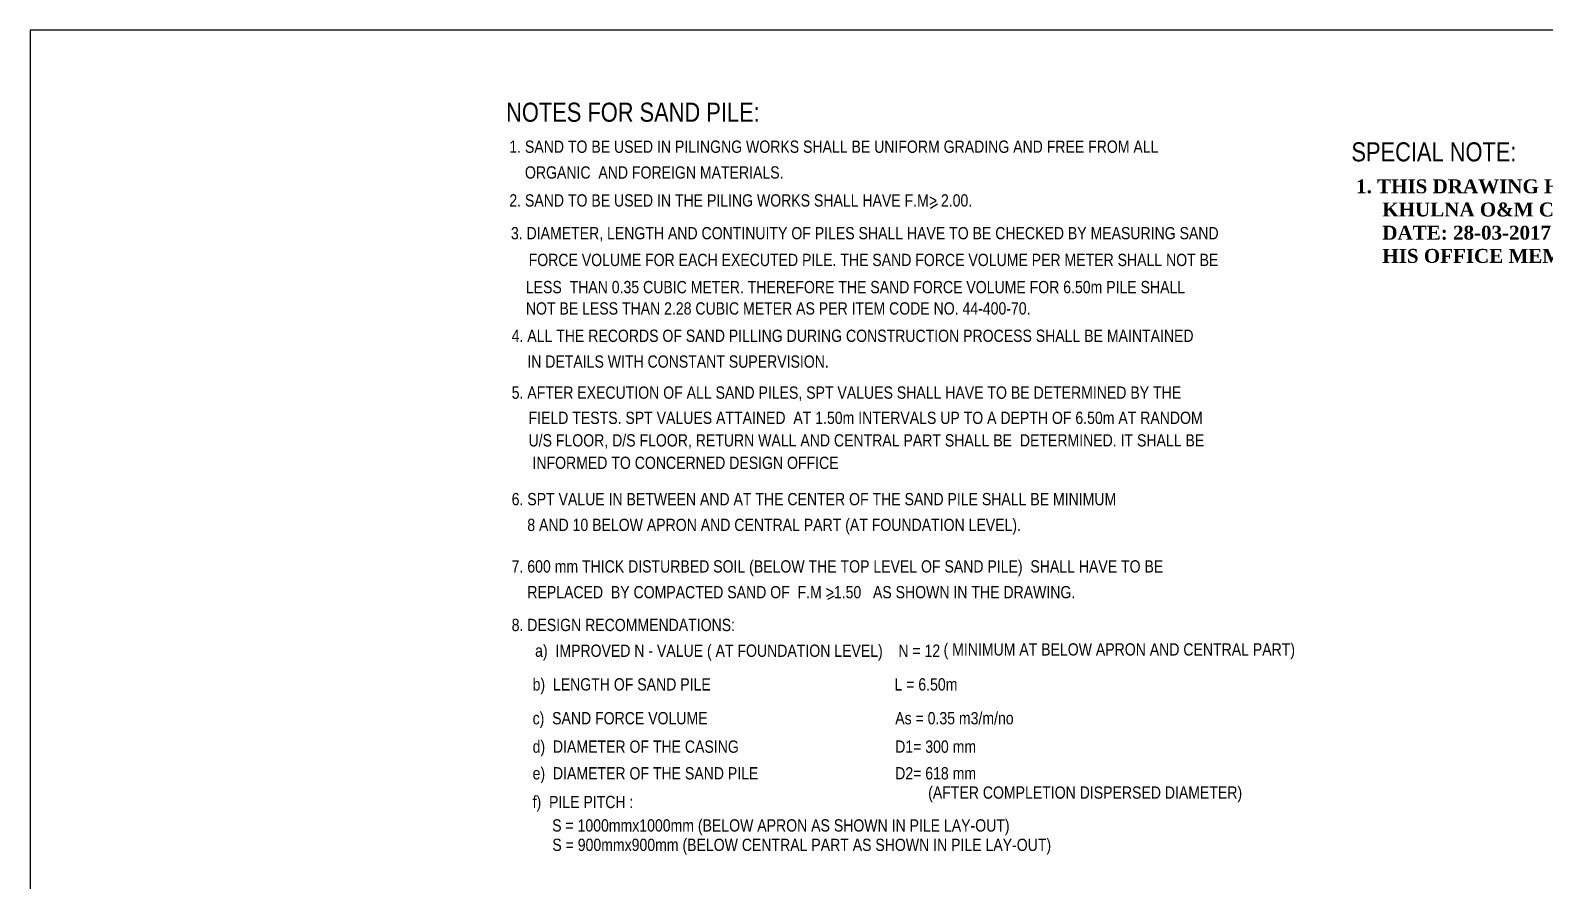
# Model space of a CAD drawing. Extents: x -298162 to 1078160, y -513173 to -216568.
# Drawn here: x 804777 to 842871, y -438324 to -416931 of the extents above; entities that cross this region are included whole.
import ezdxf

# ---------------------------------------------------------------- set-up
doc = ezdxf.new("R2010")
doc.units = 0
doc.header["$MEASUREMENT"] = 0
doc.layers.get('0').update_dxf_attribs({"linetype": 'CONTINUOUS'})
doc.layers.add('LINE', color=7, linetype='CONTINUOUS')
doc.styles.add('ARIAL', font='ARIALN.TTF')
doc.styles.get("Standard").update_dxf_attribs({"font": 'times.ttf', "height": 250})

msp = doc.modelspace()

# ---------------------------------------------------------------- linework, layer by layer
at = {"layer": 'LINE', "color": 0}
for p, q in [((827417.937, -421404.123), (827596.612, -421294.104)), ((824837.717, -431238.954), (825006.095, -431159.436))]:
    msp.add_line(p, q, dxfattribs=at)
msp.add_lwpolyline([(804776.668, -459716.504), (865281.868, -459716.504), (865281.868, -416930.684), (804776.668, -416930.684)], close=True, dxfattribs=at)

# ---------------------------------------------------------------- texts
at = {"color": 0, "linetype": 'Continuous', "lineweight": -3, "style": 'ARIAL'}
for s, height, p in [('NOTES FOR SAND PILE:', 479.4806, (816746.235, -419230.843)), ('1. SAND TO BE USED IN PILINGNG WORKS SHALL BE UNIFORM GRADING AND FREE FROM ALL', 308.7315, (816826.687, -420013.179)), ('SPECIAL NOTE:', 479.4806, (838009.117, -420228.506)), ('    ORGANIC  AND FOREIGN MATERIALS.', 308.7315, (816826.687, -420661.661)), ('2. SAND TO BE USED IN THE PILING WORKS SHALL HAVE F.M> 2.00. ', 308.7315, (816826.687, -421365.032)), ('3. DIAMETER, LENGTH AND CONTINUITY OF PILES SHALL HAVE TO BE CHECKED BY MEASURING SAND', 308.7315, (816867.326, -422188.664)), ('FORCE VOLUME FOR EACH EXECUTED PILE. THE SAND FORCE VOLUME PER METER SHALL NOT BE', 308.7315, (817313.406, -422861.596)), ('LESS  THAN 0.35 CUBIC METER. THEREFORE THE SAND FORCE VOLUME FOR 6.50m PILE SHALL', 308.7315, (817242.336, -423545.33)), ('NOT BE LESS THAN 2.28 CUBIC METER AS PER ITEM CODE NO. 44-400-70.', 308.7315, (817242.336, -424082.043)), ('4. ALL THE RECORDS OF SAND PILLING DURING CONSTRUCTION PROCESS SHALL BE MAINTAINED ', 308.7315, (816885.571, -424769.936)), ('    IN DETAILS WITH CONSTANT SUPERVISION.', 308.7315, (816885.571, -425418.418)), ('5. AFTER EXECUTION OF ALL SAND PILES, SPT VALUES SHALL HAVE TO BE DETERMINED BY THE  ', 308.7315, (816885.571, -426199.189)), ('FIELD TESTS. SPT VALUES ATTAINED  AT 1.50m INTERVALS UP TO A DEPTH OF 6.50m AT RANDOM', 308.7315, (817309.969, -426833.991)), ('U/S FLOOR, D/S FLOOR, RETURN WALL AND CENTRAL PART SHALL BE  DETERMINED. IT SHALL BE', 308.7315, (817309.969, -427400.402)), (' INFORMED TO CONCERNED DESIGN OFFICE', 308.7315, (817309.969, -427964.97)), ('6. SPT VALUE IN BETWEEN AND AT THE CENTER OF THE SAND PILE SHALL BE MINIMUM ', 308.7315, (816885.571, -428878.936)), ('    8 AND 10 BELOW APRON AND CENTRAL PART (AT FOUNDATION LEVEL).', 308.7315, (816885.571, -429526.137)), ('7. 600 mm THICK DISTURBED SOIL (BELOW THE TOP LEVEL OF SAND PILE)  SHALL HAVE TO BE', 308.7315, (816885.571, -430571.188)), ('    REPLACED  BY COMPACTED SAND OF  F.M >1.50   AS SHOWN IN THE DRAWING.', 308.7315, (816885.571, -431219.671)), ('8. DESIGN RECOMMENDATIONS: ', 308.7315, (816885.571, -432043.754)), ('      a)  IMPROVED N - VALUE ( AT FOUNDATION LEVEL)    N = 12', 308.7315, (816885.571, -432692.236)), ('( MINIMUM AT BELOW APRON AND CENTRAL PART)', 308.7315, (827750.027, -432659.335)), ('      b)  LENGTH OF SAND PILE                                               L = 6.50m', 308.7315, (816822.427, -433538.896)), ('      c)  SAND FORCE VOLUME                                                As = 0.35 m3/m/no', 308.7315, (816822.427, -434389.946)), ('      d)  DIAMETER OF THE CASING                                        D1= 300 mm', 308.7315, (816822.427, -435104.574)), ('      e)  DIAMETER OF THE SAND PILE                                   D2= 618 mm', 308.7315, (816822.427, -435775.894)), ('      f)  PILE PITCH :', 308.7315, (816822.427, -436497.629)), ('(AFTER COMPLETION DISPERSED DIAMETER) ', 308.7315, (827362.594, -436260.395)), ('           S = 1000mmx1000mm (BELOW APRON AS SHOWN IN PILE LAY-OUT)', 308.7315, (816822.427, -437087.224)), ('           S = 900mmx900mm (BELOW CENTRAL PART AS SHOWN IN PILE LAY-OUT)', 308.7315, (816827.217, -437575.481))]:
    msp.add_text(s, height=height, dxfattribs=at).set_placement(p)
at = {"layer": 'LINE', "color": 0, "insert": (838126.278, -420680.349), "char_height": 350, "width": 25433.0845, "attachment_point": 1}
msp.add_mtext('\\A1;{\\fTimes New Roman|b1|i0|c0|p18;\\C7;1. THIS DRAWING HAS BEEN PREPARED AS PER PROPOSAL AND  DESIGN DATA SUBMITTED BY SE, \\P     KHULNA O&M CIRCLE, BWDB, NURNAGAR, KHULNA VIDE HIS OFFICE MEMO NO. 1D-3/4176 \\P     DATE: 28-03-2017 AND ADDITIONAL DATA SUBMITTED BY EE, SATKHIRA O&M DIVISION-02, VIDE\\P     HIS OFFICE MEMO NO. 5P-5/3455 DATE: 22-05-2017}', dxfattribs=at)

doc.saveas('drawing.dxf')
